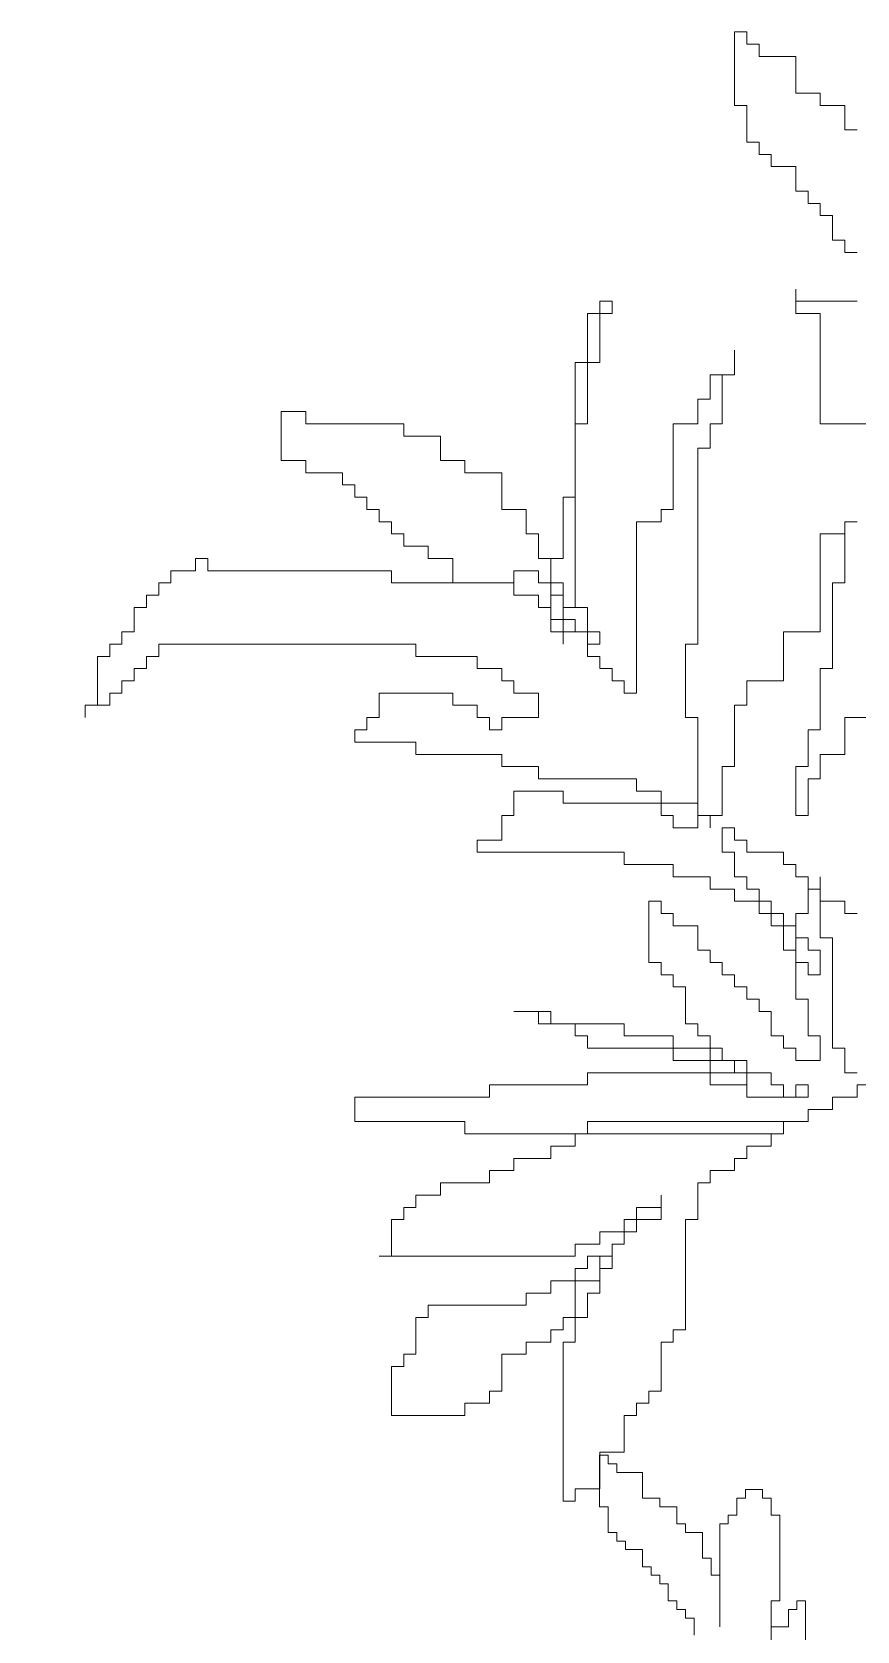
# Model space of a CAD drawing. Header units: millimetres. Extents: x -37049 to 129367, y 25385 to 90033.
# Drawn here: x 14151 to 15465, y 47639 to 50183 of the extents above; entities that cross this region are included whole.
import ezdxf

# ---------------------------------------------------------------- set-up
doc = ezdxf.new("R2010")
doc.units = ezdxf.units.MM
doc.header["$MEASUREMENT"] = 0
for name, color, linetype, lineweight in [('NCAY', 3, 'Continuous', 13), ('NTHAY2', 51, 'Continuous', 25), ('NTHAY3', 41, 'Continuous', 25), ('NVDUNG', 143, 'Continuous', 13)]:
    doc.layers.add(name, color=color, linetype=linetype, lineweight=lineweight)

# ---------------------------------------------------------------- blocks, each defined once
blk = doc.blocks.new('A$C17B95379')
at = {"layer": 'NTHAY2'}
blk.add_open_spline([(867.1, 1318.8), (858.9, 1225.8), (918.6, 790.2), (1545.3, 40.3), (2877.5, -153.5), (3713.8, 737.6), (3668.9, 1697), (3221.9, 2419.5), (2738.1, 2881.9), (2469, 3350.5), (2481.6, 3656.2), (2487.7, 3763.5), (2500.1, 3978.5), (2341.5, 4362.4), (1803.1, 4584.1), (1252.5, 4442), (1048.4, 3938.1), (1031.2, 3616.8), (1063.2, 3433.3), (1066.3, 3417.4)], degree=3, knots=[42757.145814, 42757.145814, 42757.145814, 42757.145814, 45095.656617, 52753.858624, 66239.204433, 72181.111113, 81106.35547, 87788.303881, 93108.196398, 97920.282147, 100605.816205, 100605.816205, 100605.816205, 105989.44505, 109313.32616, 114664.721655, 117947.866557, 122192.320374, 122593.659536, 122593.659536, 122593.659536, 122593.659536], dxfattribs=at)
blk = doc.blocks.new('A$C5B205D72')
at = {"layer": 'NCAY'}
for p, q in [((1053.2, 4343.3), (1033.7, 4343.3)), ((1033.7, 4343.3), (1033.7, 4226.4)), ((1053.2, 4323.8), (1053.2, 4343.3)), ((1072.7, 4323.8), (1053.2, 4323.8)), ((1072.7, 4304.3), (1072.7, 4323.8)), ((1131.2, 4304.3), (1072.7, 4304.3)), ((1131.2, 4245.9), (1131.2, 4304.3)), ((1033.7, 4226.4), (1053.2, 4226.4)), ((1053.2, 4226.4), (1053.2, 4168)), ((1170.3, 4245.9), (1131.2, 4245.9)), ((1170.3, 4226.4), (1170.3, 4245.9)), ((1209.3, 4226.4), (1170.3, 4226.4)), ((1209.3, 4187.5), (1209.3, 4226.4)), ((1228.8, 4187.5), (1209.3, 4187.5)), ((1053.2, 4168), (1072.7, 4168)), ((1072.7, 4168), (1072.7, 4148.5)), ((1072.7, 4148.5), (1092.2, 4148.5)), ((1092.2, 4148.5), (1092.2, 4129)), ((1092.2, 4129), (1131.2, 4129)), ((1131.2, 4129), (1131.2, 4090.1)), ((1131.2, 4090.1), (1150.7, 4090.1)), ((1150.7, 4090.1), (1150.7, 4070.6)), ((1150.7, 4070.6), (1170.3, 4070.6)), ((1170.3, 4070.6), (1170.3, 4051.1)), ((1170.3, 4051.1), (1189.8, 4051.1)), ((1189.8, 4051.1), (1189.8, 4012.1)), ((1189.8, 4012.1), (1209.3, 4012.1)), ((1209.3, 4012.1), (1209.3, 3992.6)), ((1209.3, 3992.6), (1228.8, 3992.6)), ((1131.2, 3914.7), (1131.2, 3934.2)), ((1131.2, 3934.2), (1131.2, 3895.2)), ((799.7, 3895.2), (799.7, 3817.3)), ((819.2, 3895.2), (799.7, 3895.2)), ((838.7, 3914.7), (819.2, 3914.7)), ((819.2, 3914.7), (819.2, 3895.2)), ((819.2, 3817.3), (819.2, 3895.2)), ((819.2, 3895.2), (838.7, 3895.2)), ((838.7, 3895.2), (838.7, 3914.7)), ((1228.8, 3914.7), (1131.2, 3914.7)), ((1131.2, 3895.2), (1170.3, 3895.2)), ((1170.3, 3895.2), (1170.3, 3719.9)), ((799.7, 3817.3), (780.2, 3817.3)), ((780.2, 3817.3), (780.2, 3427.7)), ((799.7, 3719.9), (799.7, 3817.3)), ((799.7, 3817.3), (819.2, 3817.3)), ((1033.7, 3797.8), (1033.7, 3836.8)), ((1033.7, 3836.8), (1033.7, 3797.8)), ((994.7, 3758.9), (994.7, 3797.8)), ((994.7, 3797.8), (1033.7, 3797.8)), ((1033.7, 3797.8), (1014.2, 3797.8)), ((1014.2, 3797.8), (1014.2, 3719.9)), ((975.2, 3719.9), (975.2, 3758.9)), ((975.2, 3758.9), (994.7, 3758.9)), ((351.1, 3739.4), (312.1, 3739.4)), ((312.1, 3739.4), (312.1, 3661.5)), ((351.1, 3719.9), (351.1, 3739.4)), ((507.1, 3719.9), (351.1, 3719.9)), ((507.1, 3700.4), (507.1, 3719.9)), ((780.2, 3603), (780.2, 3719.9)), ((780.2, 3719.9), (799.7, 3719.9)), ((936.2, 3583.5), (936.2, 3719.9)), ((936.2, 3719.9), (975.2, 3719.9)), ((1014.2, 3719.9), (994.7, 3719.9)), ((994.7, 3719.9), (994.7, 3681)), ((1170.3, 3719.9), (1326.3, 3719.9)), ((565.6, 3700.4), (507.1, 3700.4)), ((565.6, 3661.5), (565.6, 3700.4)), ((975.2, 3681), (975.2, 3369.3)), ((994.7, 3681), (975.2, 3681)), ((312.1, 3661.5), (351.1, 3661.5)), ((351.1, 3661.5), (351.1, 3642)), ((351.1, 3642), (409.6, 3642)), ((409.6, 3642), (409.6, 3622.5)), ((604.6, 3661.5), (565.6, 3661.5)), ((604.6, 3642), (604.6, 3661.5)), ((663.1, 3642), (604.6, 3642)), ((663.1, 3583.5), (663.1, 3642)), ((409.6, 3622.5), (429.1, 3622.5)), ((429.1, 3622.5), (429.1, 3603)), ((429.1, 3603), (448.6, 3603)), ((448.6, 3603), (448.6, 3583.5)), ((760.7, 3505.6), (760.7, 3603)), ((760.7, 3603), (780.2, 3603)), ((448.6, 3583.5), (468.1, 3583.5)), ((468.1, 3583.5), (468.1, 3564.1)), ((468.1, 3564.1), (487.6, 3564.1)), ((487.6, 3564.1), (487.6, 3544.6)), ((702.2, 3583.5), (663.1, 3583.5)), ((702.2, 3544.6), (702.2, 3583.5)), ((877.7, 3291.3), (877.7, 3564.1)), ((877.7, 3564.1), (916.7, 3564.1)), ((916.7, 3564.1), (916.7, 3583.5)), ((916.7, 3583.5), (936.2, 3583.5)), ((1209.3, 3544.6), (1209.3, 3564.1)), ((1209.3, 3564.1), (1228.8, 3564.1)), ((1228.8, 3564.1), (1209.3, 3564.1)), ((1209.3, 3564.1), (1209.3, 3466.7)), ((487.6, 3544.6), (507.1, 3544.6)), ((507.1, 3544.6), (507.1, 3525.1)), ((721.7, 3544.6), (702.2, 3544.6)), ((721.7, 3505.6), (721.7, 3544.6)), ((1170.3, 3544.6), (1209.3, 3544.6)), ((1170.3, 3388.7), (1170.3, 3544.6)), ((507.1, 3525.1), (546.1, 3525.1)), ((546.1, 3525.1), (546.1, 3505.6)), ((136.5, 3466.7), (136.5, 3486.1)), ((136.5, 3486.1), (175.5, 3486.1)), ((175.5, 3486.1), (175.5, 3505.6)), ((175.5, 3505.6), (195, 3505.6)), ((195, 3505.6), (195, 3486.1)), ((195, 3486.1), (487.6, 3486.1)), ((487.6, 3486.1), (487.6, 3466.7)), ((546.1, 3505.6), (585.1, 3505.6)), ((585.1, 3505.6), (585.1, 3466.7)), ((682.6, 3466.7), (682.6, 3486.1)), ((682.6, 3486.1), (721.7, 3486.1)), ((741.2, 3505.6), (721.7, 3505.6)), ((721.7, 3486.1), (721.7, 3466.7)), ((741.2, 3388.7), (741.2, 3505.6)), ((741.2, 3505.6), (760.7, 3505.6)), ((741.2, 3447.2), (741.2, 3505.6)), ((117, 3447.2), (117, 3466.7)), ((117, 3466.7), (136.5, 3466.7)), ((487.6, 3466.7), (682.6, 3466.7)), ((585.1, 3466.7), (682.6, 3466.7)), ((682.6, 3466.7), (682.6, 3447.2)), ((721.7, 3466.7), (760.7, 3466.7)), ((760.7, 3466.7), (760.7, 3388.7)), ((1189.8, 3466.7), (1189.8, 3330.3)), ((1209.3, 3466.7), (1189.8, 3466.7)), ((97.5, 3447.2), (117, 3447.2)), ((97.5, 3427.7), (97.5, 3447.2)), ((682.6, 3447.2), (721.7, 3447.2)), ((721.7, 3447.2), (721.7, 3427.7)), ((760.7, 3447.2), (741.2, 3447.2)), ((760.7, 3427.7), (760.7, 3447.2)), ((78, 3388.7), (78, 3427.7)), ((78, 3427.7), (97.5, 3427.7)), ((721.7, 3427.7), (741.2, 3427.7)), ((741.2, 3427.7), (741.2, 3408.2)), ((799.7, 3427.7), (760.7, 3427.7)), ((780.2, 3427.7), (799.7, 3427.7)), ((799.7, 3427.7), (799.7, 3388.7)), ((799.7, 3369.3), (799.7, 3427.7)), ((58.5, 3388.7), (78, 3388.7)), ((58.5, 3369.3), (58.5, 3388.7)), ((741.2, 3408.2), (780.2, 3408.2)), ((760.7, 3388.7), (741.2, 3388.7)), ((799.7, 3388.7), (760.7, 3388.7)), ((760.7, 3388.7), (799.7, 3388.7)), ((760.7, 3388.7), (760.7, 3369.3)), ((760.7, 3369.3), (760.7, 3388.7)), ((780.2, 3408.2), (780.2, 3388.7)), ((780.2, 3388.7), (799.7, 3388.7)), ((799.7, 3388.7), (819.2, 3388.7)), ((799.7, 3388.7), (799.7, 3349.8)), ((819.2, 3388.7), (819.2, 3369.3)), ((1111.7, 3388.7), (1170.3, 3388.7)), ((1111.7, 3310.8), (1111.7, 3388.7)), ((39, 3349.8), (39, 3369.3)), ((39, 3369.3), (58.5, 3369.3)), ((117, 3369.3), (117, 3349.8)), ((526.6, 3369.3), (117, 3369.3)), ((526.6, 3349.8), (526.6, 3369.3)), ((819.2, 3369.3), (799.7, 3369.3)), ((975.2, 3369.3), (955.7, 3369.3)), ((955.7, 3369.3), (955.7, 3252.4)), ((19.5, 3271.9), (19.5, 3349.8)), ((19.5, 3349.8), (39, 3349.8)), ((117, 3349.8), (97.5, 3349.8)), ((97.5, 3349.8), (97.5, 3330.3)), ((624.1, 3349.8), (526.6, 3349.8)), ((624.1, 3330.3), (624.1, 3349.8)), ((799.7, 3349.8), (819.2, 3349.8)), ((819.2, 3349.8), (819.2, 3330.3)), ((78, 3310.8), (58.5, 3310.8)), ((58.5, 3310.8), (58.5, 3291.3)), ((97.5, 3330.3), (78, 3330.3)), ((78, 3330.3), (78, 3310.8)), ((663.1, 3330.3), (624.1, 3330.3)), ((663.1, 3310.8), (663.1, 3330.3)), ((682.6, 3310.8), (663.1, 3310.8)), ((682.6, 3291.3), (682.6, 3310.8)), ((819.2, 3330.3), (838.7, 3330.3)), ((838.7, 3330.3), (838.7, 3310.8)), ((838.7, 3310.8), (858.2, 3310.8)), ((858.2, 3310.8), (858.2, 3291.3)), ((1053.2, 3271.9), (1053.2, 3310.8)), ((1053.2, 3310.8), (1111.7, 3310.8)), ((1189.8, 3330.3), (1170.3, 3330.3)), ((1170.3, 3330.3), (1170.3, 3232.9)), ((58.5, 3291.3), (39, 3291.3)), ((39, 3291.3), (39, 3271.9)), ((468.1, 3252.4), (468.1, 3291.3)), ((468.1, 3291.3), (585.1, 3291.3)), ((585.1, 3291.3), (585.1, 3271.9)), ((721.7, 3291.3), (682.6, 3291.3)), ((721.7, 3252.4), (721.7, 3291.3)), ((858.2, 3291.3), (877.7, 3291.3)), ((39, 3271.9), (0, 3271.9)), ((0, 3271.9), (0, 3252.4)), ((0, 3252.4), (0, 3271.9)), ((0, 3271.9), (19.5, 3271.9)), ((585.1, 3271.9), (624.1, 3271.9)), ((624.1, 3271.9), (624.1, 3252.4)), ((1033.7, 3174.4), (1033.7, 3271.9)), ((1033.7, 3271.9), (1053.2, 3271.9)), ((429.1, 3213.4), (429.1, 3232.9)), ((429.1, 3232.9), (448.6, 3232.9)), ((448.6, 3232.9), (448.6, 3252.4)), ((448.6, 3252.4), (468.1, 3252.4)), ((624.1, 3252.4), (643.6, 3252.4)), ((643.6, 3252.4), (643.6, 3232.9)), ((643.6, 3232.9), (663.1, 3232.9)), ((663.1, 3232.9), (663.1, 3252.4)), ((663.1, 3252.4), (721.7, 3252.4)), ((955.7, 3252.4), (975.2, 3252.4)), ((975.2, 3252.4), (975.2, 3096.5)), ((1170.3, 3232.9), (1150.7, 3232.9)), ((1150.7, 3232.9), (1150.7, 3174.4)), ((1209.3, 3193.9), (1209.3, 3252.4)), ((1209.3, 3252.4), (1248.3, 3252.4)), ((526.6, 3213.4), (429.1, 3213.4)), ((526.6, 3193.9), (526.6, 3213.4)), ((663.1, 3193.9), (526.6, 3193.9)), ((663.1, 3174.4), (663.1, 3193.9)), ((1170.3, 3193.9), (1209.3, 3193.9)), ((1170.3, 3155), (1170.3, 3193.9)), ((721.7, 3174.4), (663.1, 3174.4)), ((721.7, 3155), (721.7, 3174.4)), ((877.7, 3155), (721.7, 3155)), ((877.7, 3135.5), (877.7, 3155)), ((1014.2, 3096.5), (1014.2, 3174.4)), ((1014.2, 3174.4), (1033.7, 3174.4)), ((1150.7, 3174.4), (1131.2, 3174.4)), ((1131.2, 3174.4), (1131.2, 3096.5)), ((1150.7, 3096.5), (1150.7, 3155)), ((1150.7, 3155), (1170.3, 3155)), ((682.6, 3096.5), (682.6, 3135.5)), ((682.6, 3135.5), (760.7, 3135.5)), ((760.7, 3135.5), (760.7, 3116)), ((916.7, 3135.5), (877.7, 3135.5)), ((916.7, 3116), (916.7, 3135.5)), ((760.7, 3116), (916.7, 3116)), ((916.7, 3116), (916.7, 3096.5)), ((975.2, 3116), (916.7, 3116)), ((975.2, 3077), (975.2, 3116)), ((663.1, 3057.6), (663.1, 3096.5)), ((663.1, 3096.5), (682.6, 3096.5)), ((916.7, 3096.5), (936.2, 3096.5)), ((936.2, 3096.5), (936.2, 3077)), ((975.2, 3096.5), (994.7, 3096.5)), ((994.7, 3096.5), (994.7, 3077)), ((994.7, 3077), (994.7, 3096.5)), ((994.7, 3096.5), (1014.2, 3096.5)), ((1131.2, 3096.5), (1150.7, 3096.5)), ((624.1, 3057.6), (663.1, 3057.6)), ((624.1, 3038.1), (624.1, 3057.6)), ((936.2, 3077), (975.2, 3077)), ((1033.7, 3077), (1014.2, 3077)), ((1014.2, 3077), (1014.2, 3038.1)), ((1033.7, 3057.6), (1033.7, 3077)), ((1053.2, 3057.6), (1033.7, 3057.6)), ((1053.2, 3038.1), (1053.2, 3057.6)), ((858.2, 3038.1), (624.1, 3038.1)), ((858.2, 3018.6), (858.2, 3038.1)), ((1014.2, 3038.1), (1033.7, 3038.1)), ((1033.7, 3038.1), (1033.7, 2999.1)), ((1111.7, 3038.1), (1053.2, 3038.1)), ((1111.7, 3018.6), (1111.7, 3038.1)), ((936.2, 3018.6), (858.2, 3018.6)), ((936.2, 2999.1), (936.2, 3018.6)), ((1131.2, 3018.6), (1111.7, 3018.6)), ((1131.2, 2999.1), (1131.2, 3018.6)), ((994.7, 2999.1), (936.2, 2999.1)), ((994.7, 2979.6), (994.7, 2999.1)), ((1033.7, 2979.6), (994.7, 2979.6)), ((1033.7, 2999.1), (1053.2, 2999.1)), ((1033.7, 2960.2), (1033.7, 2979.6)), ((1053.2, 2999.1), (1053.2, 2979.6)), ((1053.2, 2979.6), (1072.7, 2979.6)), ((1072.7, 2979.6), (1072.7, 2960.2)), ((1150.7, 2999.1), (1131.2, 2999.1)), ((1150.7, 2979.6), (1150.7, 2999.1)), ((1150.7, 2979.6), (1150.7, 2940.7)), ((1170.3, 2979.6), (1150.7, 2979.6)), ((1170.3, 2979.6), (1150.7, 2979.6)), ((1170.3, 2901.7), (1170.3, 2999.1)), ((1170.3, 2999.1), (1170.3, 2979.6)), ((1170.3, 2960.2), (1170.3, 2979.6)), ((916.7, 2960.2), (897.2, 2960.2)), ((897.2, 2960.2), (897.2, 2862.8)), ((916.7, 2940.7), (916.7, 2960.2)), ((1072.7, 2960.2), (1033.7, 2960.2)), ((1072.7, 2960.2), (1092.2, 2960.2)), ((1072.7, 2940.7), (1072.7, 2960.2)), ((1092.2, 2960.2), (1092.2, 2921.2)), ((1209.3, 2960.2), (1170.3, 2960.2)), ((1209.3, 2940.7), (1209.3, 2960.2)), ((936.2, 2940.7), (916.7, 2940.7)), ((936.2, 2921.2), (936.2, 2940.7)), ((1111.7, 2940.7), (1072.7, 2940.7)), ((1111.7, 2921.2), (1111.7, 2940.7)), ((1150.7, 2940.7), (1131.2, 2940.7)), ((1131.2, 2940.7), (1131.2, 2804.3)), ((1228.8, 2940.7), (1209.3, 2940.7)), ((975.2, 2921.2), (936.2, 2921.2)), ((975.2, 2882.2), (975.2, 2921.2)), ((1092.2, 2921.2), (1111.7, 2921.2)), ((1111.7, 2921.2), (1111.7, 2882.2)), ((1131.2, 2921.2), (1111.7, 2921.2)), ((1131.2, 2901.7), (1131.2, 2921.2)), ((1150.7, 2901.7), (1131.2, 2901.7)), ((1150.7, 2882.2), (1150.7, 2901.7)), ((1189.8, 2901.7), (1170.3, 2901.7)), ((1189.8, 2726.4), (1189.8, 2901.7)), ((994.7, 2882.2), (975.2, 2882.2)), ((994.7, 2862.8), (994.7, 2882.2)), ((1111.7, 2882.2), (1131.2, 2882.2)), ((1131.2, 2882.2), (1131.2, 2862.8)), ((1170.3, 2882.2), (1150.7, 2882.2)), ((1170.3, 2843.3), (1170.3, 2882.2)), ((897.2, 2862.8), (916.7, 2862.8)), ((916.7, 2862.8), (916.7, 2843.3)), ((1014.2, 2862.8), (994.7, 2862.8)), ((1014.2, 2843.3), (1014.2, 2862.8)), ((1131.2, 2862.8), (1150.7, 2862.8)), ((1150.7, 2862.8), (1150.7, 2843.3)), ((916.7, 2843.3), (936.2, 2843.3)), ((936.2, 2843.3), (936.2, 2823.8)), ((1033.7, 2843.3), (1014.2, 2843.3)), ((1033.7, 2823.8), (1033.7, 2843.3)), ((1150.7, 2843.3), (1170.3, 2843.3)), ((936.2, 2823.8), (955.7, 2823.8)), ((955.7, 2823.8), (955.7, 2765.3)), ((1053.2, 2823.8), (1033.7, 2823.8)), ((1053.2, 2804.3), (1053.2, 2823.8)), ((1072.7, 2804.3), (1053.2, 2804.3)), ((1072.7, 2784.8), (1072.7, 2804.3)), ((1131.2, 2804.3), (1150.7, 2804.3)), ((1150.7, 2804.3), (1150.7, 2745.9)), ((741.2, 2784.8), (682.6, 2784.8)), ((682.6, 2784.8), (721.7, 2784.8)), ((721.7, 2784.8), (721.7, 2765.3)), ((741.2, 2765.3), (741.2, 2784.8)), ((1092.2, 2784.8), (1072.7, 2784.8)), ((1092.2, 2745.9), (1092.2, 2784.8)), ((721.7, 2765.3), (780.2, 2765.3)), ((858.2, 2765.3), (741.2, 2765.3)), ((780.2, 2765.3), (780.2, 2745.9)), ((858.2, 2745.9), (858.2, 2765.3)), ((955.7, 2765.3), (975.2, 2765.3)), ((975.2, 2765.3), (975.2, 2745.9)), ((780.2, 2745.9), (799.7, 2745.9)), ((799.7, 2745.9), (799.7, 2726.4)), ((799.7, 2726.4), (936.2, 2726.4)), ((936.2, 2745.9), (858.2, 2745.9)), ((936.2, 2726.4), (936.2, 2745.9)), ((994.7, 2726.4), (936.2, 2726.4)), ((936.2, 2726.4), (936.2, 2706.9)), ((975.2, 2745.9), (994.7, 2745.9)), ((994.7, 2745.9), (994.7, 2726.4)), ((994.7, 2726.4), (1014.2, 2726.4)), ((994.7, 2706.9), (994.7, 2726.4)), ((1014.2, 2726.4), (1014.2, 2706.9)), ((1111.7, 2745.9), (1092.2, 2745.9)), ((1111.7, 2726.4), (1111.7, 2745.9)), ((1131.2, 2726.4), (1111.7, 2726.4)), ((1131.2, 2706.9), (1131.2, 2726.4)), ((1150.7, 2745.9), (1170.3, 2745.9)), ((1170.3, 2745.9), (1170.3, 2706.9)), ((1209.3, 2726.4), (1189.8, 2726.4)), ((1209.3, 2687.4), (1209.3, 2726.4)), ((936.2, 2706.9), (994.7, 2706.9)), ((1053.2, 2706.9), (994.7, 2706.9)), ((994.7, 2706.9), (994.7, 2687.4)), ((1014.2, 2706.9), (1033.7, 2706.9)), ((1033.7, 2706.9), (1033.7, 2687.4)), ((1053.2, 2687.4), (1053.2, 2706.9)), ((1170.3, 2706.9), (1131.2, 2706.9)), ((994.7, 2687.4), (799.7, 2687.4)), ((799.7, 2687.4), (799.7, 2667.9)), ((994.7, 2687.4), (1053.2, 2687.4)), ((994.7, 2667.9), (994.7, 2687.4)), ((1033.7, 2687.4), (1053.2, 2687.4)), ((1053.2, 2687.4), (1053.2, 2648.5)), ((1092.2, 2687.4), (1053.2, 2687.4)), ((1053.2, 2687.4), (1053.2, 2667.9)), ((1092.2, 2667.9), (1092.2, 2687.4)), ((1228.8, 2687.4), (1209.3, 2687.4)), ((643.6, 2648.5), (429.1, 2648.5)), ((429.1, 2648.5), (429.1, 2609.5)), ((799.7, 2667.9), (643.6, 2667.9)), ((643.6, 2667.9), (643.6, 2648.5)), ((1053.2, 2667.9), (994.7, 2667.9)), ((1053.2, 2648.5), (1131.2, 2648.5)), ((1111.7, 2667.9), (1092.2, 2667.9)), ((1111.7, 2648.5), (1111.7, 2667.9)), ((1150.7, 2648.5), (1111.7, 2648.5)), ((1131.2, 2648.5), (1131.2, 2667.9)), ((1131.2, 2667.9), (1150.7, 2667.9)), ((1150.7, 2667.9), (1150.7, 2648.5)), ((1189.8, 2629), (1189.8, 2648.5)), ((1189.8, 2648.5), (1228.8, 2648.5)), ((1228.8, 2648.5), (1228.8, 2667.9)), ((1228.8, 2667.9), (1287.3, 2667.9)), ((1150.7, 2629), (1189.8, 2629)), ((1150.7, 2609.5), (1150.7, 2629)), ((429.1, 2609.5), (604.6, 2609.5)), ((604.6, 2609.5), (604.6, 2590)), ((799.7, 2590), (799.7, 2609.5)), ((799.7, 2609.5), (1111.7, 2609.5)), ((1111.7, 2609.5), (1111.7, 2590)), ((1111.7, 2590), (1111.7, 2609.5)), ((1111.7, 2609.5), (1150.7, 2609.5)), ((604.6, 2590), (799.7, 2590)), ((780.2, 2570.5), (741.2, 2570.5)), ((741.2, 2570.5), (741.2, 2551.1)), ((1111.7, 2590), (780.2, 2590)), ((780.2, 2590), (780.2, 2570.5)), ((1053.2, 2551.1), (1053.2, 2570.5)), ((1053.2, 2570.5), (1092.2, 2570.5)), ((1092.2, 2570.5), (1092.2, 2590)), ((1092.2, 2590), (1111.7, 2590)), ((741.2, 2551.1), (682.6, 2551.1)), ((682.6, 2551.1), (682.6, 2531.6)), ((1033.7, 2531.6), (1033.7, 2551.1)), ((1033.7, 2551.1), (1053.2, 2551.1)), ((682.6, 2531.6), (643.6, 2531.6)), ((643.6, 2531.6), (643.6, 2512.1)), ((994.7, 2512.1), (994.7, 2531.6)), ((994.7, 2531.6), (1033.7, 2531.6)), ((565.6, 2512.1), (565.6, 2492.6)), ((643.6, 2512.1), (565.6, 2512.1)), ((975.2, 2453.7), (975.2, 2512.1)), ((975.2, 2512.1), (994.7, 2512.1)), ((526.6, 2473.1), (507.1, 2473.1)), ((507.1, 2473.1), (507.1, 2453.7)), ((565.6, 2492.6), (526.6, 2492.6)), ((526.6, 2492.6), (526.6, 2473.1)), ((877.7, 2453.7), (877.7, 2473.1)), ((877.7, 2473.1), (916.7, 2473.1)), ((916.7, 2473.1), (916.7, 2492.6)), ((916.7, 2492.6), (916.7, 2453.7)), ((507.1, 2453.7), (487.6, 2453.7)), ((487.6, 2453.7), (487.6, 2395.2)), ((858.2, 2434.2), (858.2, 2453.7)), ((858.2, 2453.7), (877.7, 2453.7)), ((916.7, 2453.7), (877.7, 2453.7)), ((877.7, 2453.7), (877.7, 2434.2)), ((877.7, 2434.2), (877.7, 2453.7)), ((877.7, 2453.7), (877.7, 2434.2)), ((955.7, 2278.3), (955.7, 2453.7)), ((955.7, 2453.7), (975.2, 2453.7)), ((819.2, 2414.7), (819.2, 2434.2)), ((819.2, 2434.2), (858.2, 2434.2)), ((877.7, 2434.2), (858.2, 2434.2)), ((858.2, 2434.2), (858.2, 2414.7)), ((858.2, 2414.7), (858.2, 2434.2)), ((858.2, 2434.2), (877.7, 2434.2)), ((877.7, 2434.2), (858.2, 2434.2)), ((858.2, 2434.2), (858.2, 2414.7)), ((468.1, 2395.2), (780.2, 2395.2)), ((487.6, 2395.2), (468.1, 2395.2)), ((780.2, 2395.2), (780.2, 2414.7)), ((780.2, 2414.7), (819.2, 2414.7)), ((838.7, 2395.2), (799.7, 2395.2)), ((799.7, 2395.2), (799.7, 2375.7)), ((838.7, 2395.2), (819.2, 2395.2)), ((819.2, 2395.2), (819.2, 2336.8)), ((858.2, 2414.7), (838.7, 2414.7)), ((838.7, 2414.7), (838.7, 2395.2)), ((838.7, 2375.7), (838.7, 2414.7)), ((838.7, 2414.7), (858.2, 2414.7)), ((858.2, 2414.7), (838.7, 2414.7)), ((838.7, 2414.7), (838.7, 2395.2)), ((799.7, 2375.7), (780.2, 2375.7)), ((780.2, 2375.7), (780.2, 2356.3)), ((819.2, 2356.3), (819.2, 2375.7)), ((819.2, 2375.7), (838.7, 2375.7)), ((780.2, 2356.3), (741.2, 2356.3)), ((741.2, 2356.3), (741.2, 2336.8)), ((780.2, 2297.8), (780.2, 2356.3)), ((780.2, 2356.3), (819.2, 2356.3)), ((702.2, 2317.3), (546.1, 2317.3)), ((546.1, 2317.3), (546.1, 2297.8)), ((741.2, 2336.8), (702.2, 2336.8)), ((702.2, 2336.8), (702.2, 2317.3)), ((819.2, 2336.8), (799.7, 2336.8)), ((799.7, 2336.8), (799.7, 2297.8)), ((546.1, 2297.8), (526.6, 2297.8)), ((526.6, 2297.8), (526.6, 2239.4)), ((760.7, 2278.3), (760.7, 2297.8)), ((760.7, 2297.8), (780.2, 2297.8)), ((799.7, 2297.8), (780.2, 2297.8)), ((780.2, 2297.8), (780.2, 2258.8)), ((741.2, 2258.8), (741.2, 2278.3)), ((741.2, 2278.3), (760.7, 2278.3)), ((936.2, 2258.8), (936.2, 2278.3)), ((936.2, 2278.3), (955.7, 2278.3)), ((526.6, 2239.4), (507.1, 2239.4)), ((507.1, 2239.4), (507.1, 2219.9)), ((663.1, 2180.9), (663.1, 2239.4)), ((663.1, 2239.4), (702.2, 2239.4)), ((702.2, 2239.4), (702.2, 2258.8)), ((702.2, 2258.8), (741.2, 2258.8)), ((760.7, 2258.8), (760.7, 2005.6)), ((780.2, 2258.8), (760.7, 2258.8)), ((916.7, 2180.9), (916.7, 2258.8)), ((916.7, 2258.8), (936.2, 2258.8)), ((507.1, 2219.9), (487.6, 2219.9)), ((487.6, 2219.9), (487.6, 2142)), ((643.6, 2180.9), (663.1, 2180.9)), ((643.6, 2161.4), (643.6, 2180.9)), ((897.2, 2180.9), (916.7, 2180.9)), ((897.2, 2161.4), (897.2, 2180.9)), ((487.6, 2142), (604.6, 2142)), ((604.6, 2142), (604.6, 2161.4)), ((604.6, 2161.4), (643.6, 2161.4)), ((858.2, 2083.5), (858.2, 2142)), ((858.2, 2142), (877.7, 2142)), ((877.7, 2142), (877.7, 2161.4)), ((877.7, 2161.4), (897.2, 2161.4)), ((819, 2078.6), (819, 1996.8)), ((832.7, 2078.6), (819, 2078.6)), ((819.2, 2025.1), (819.2, 2083.5)), ((819.2, 2083.5), (858.2, 2083.5)), ((832.7, 2065), (832.7, 2078.6)), ((846.3, 2065), (832.7, 2065)), ((846.3, 2051.3), (846.3, 2065)), ((887.3, 2051.3), (846.3, 2051.3)), ((887.3, 2010.4), (887.3, 2051.3)), ((780.2, 2005.6), (780.2, 2025.1)), ((780.2, 2025.1), (819.2, 2025.1)), ((914.6, 2010.4), (887.3, 2010.4)), ((914.6, 1996.8), (914.6, 2010.4)), ((1051.1, 2010.4), (1037.5, 2010.4)), ((1037.5, 2010.4), (1037.5, 1983.2)), ((1078.4, 2024.1), (1051.1, 2024.1)), ((1051.1, 2024.1), (1051.1, 2010.4)), ((1078.4, 2010.4), (1078.4, 2024.1)), ((1092.1, 2010.4), (1078.4, 2010.4)), ((1092.1, 1983.2), (1092.1, 2010.4)), ((760.7, 2005.6), (780.2, 2005.6)), ((819, 1996.8), (832.7, 1996.8)), ((832.7, 1996.8), (832.7, 1955.9)), ((941.9, 1996.8), (914.6, 1996.8)), ((941.9, 1969.5), (941.9, 1996.8)), ((955.6, 1969.5), (941.9, 1969.5)), ((955.6, 1955.9), (955.6, 1969.5)), ((1023.8, 1969.5), (1010.2, 1969.5)), ((1010.2, 1969.5), (1010.2, 1805.9)), ((1037.5, 1983.2), (1023.8, 1983.2)), ((1023.8, 1983.2), (1023.8, 1969.5)), ((1105.8, 1983.2), (1092.1, 1983.2)), ((1105.8, 1846.8), (1105.8, 1983.2)), ((832.7, 1955.9), (846.3, 1955.9)), ((846.3, 1955.9), (846.3, 1942.2)), ((846.3, 1942.2), (860, 1942.2)), ((860, 1942.2), (860, 1928.6)), ((982.9, 1955.9), (955.6, 1955.9)), ((982.9, 1915), (982.9, 1955.9)), ((860, 1928.6), (887.3, 1928.6)), ((887.3, 1928.6), (887.3, 1901.3)), ((996.5, 1915), (982.9, 1915)), ((996.5, 1887.7), (996.5, 1915)), ((887.3, 1901.3), (901, 1901.3)), ((901, 1901.3), (901, 1887.7)), ((901, 1887.7), (914.6, 1887.7)), ((914.6, 1887.7), (914.6, 1874.1)), ((1010.2, 1887.7), (996.5, 1887.7)), ((1010.2, 1805.9), (1010.2, 1887.7)), ((914.6, 1874.1), (928.3, 1874.1)), ((928.3, 1874.1), (928.3, 1846.8)), ((928.3, 1846.8), (941.9, 1846.8)), ((941.9, 1846.8), (941.9, 1833.2)), ((941.9, 1833.2), (955.6, 1833.2)), ((955.6, 1833.2), (955.6, 1819.5)), ((1092.1, 1765), (1092.1, 1846.8)), ((1092.1, 1846.8), (1105.8, 1846.8)), ((1133.1, 1833.2), (1119.4, 1833.2)), ((1119.4, 1833.2), (1119.4, 1805.9)), ((1146.7, 1846.8), (1133.1, 1846.8)), ((1133.1, 1846.8), (1133.1, 1833.2)), ((1146.7, 1765), (1146.7, 1846.8)), ((955.6, 1819.5), (969.2, 1819.5)), ((969.2, 1819.5), (969.2, 1792.2)), ((1092.1, 1805.9), (1092.1, 1792.2)), ((1119.4, 1805.9), (1092.1, 1805.9))]:
    blk.add_line(p, q, dxfattribs=at)

msp = doc.modelspace()

# ---------------------------------------------------------------- block references
at = {"layer": 'NTHAY3', "rotation": 359.9999999999985}
msp.add_blockref('A$C5B205D72', (14236.1, 45840), dxfattribs=at)
at = {"layer": 'NVDUNG', "rotation": 359.9999999999985}
msp.add_blockref('A$C17B95379', (10751.7, 44741.1), dxfattribs=at)

doc.saveas('drawing.dxf')
